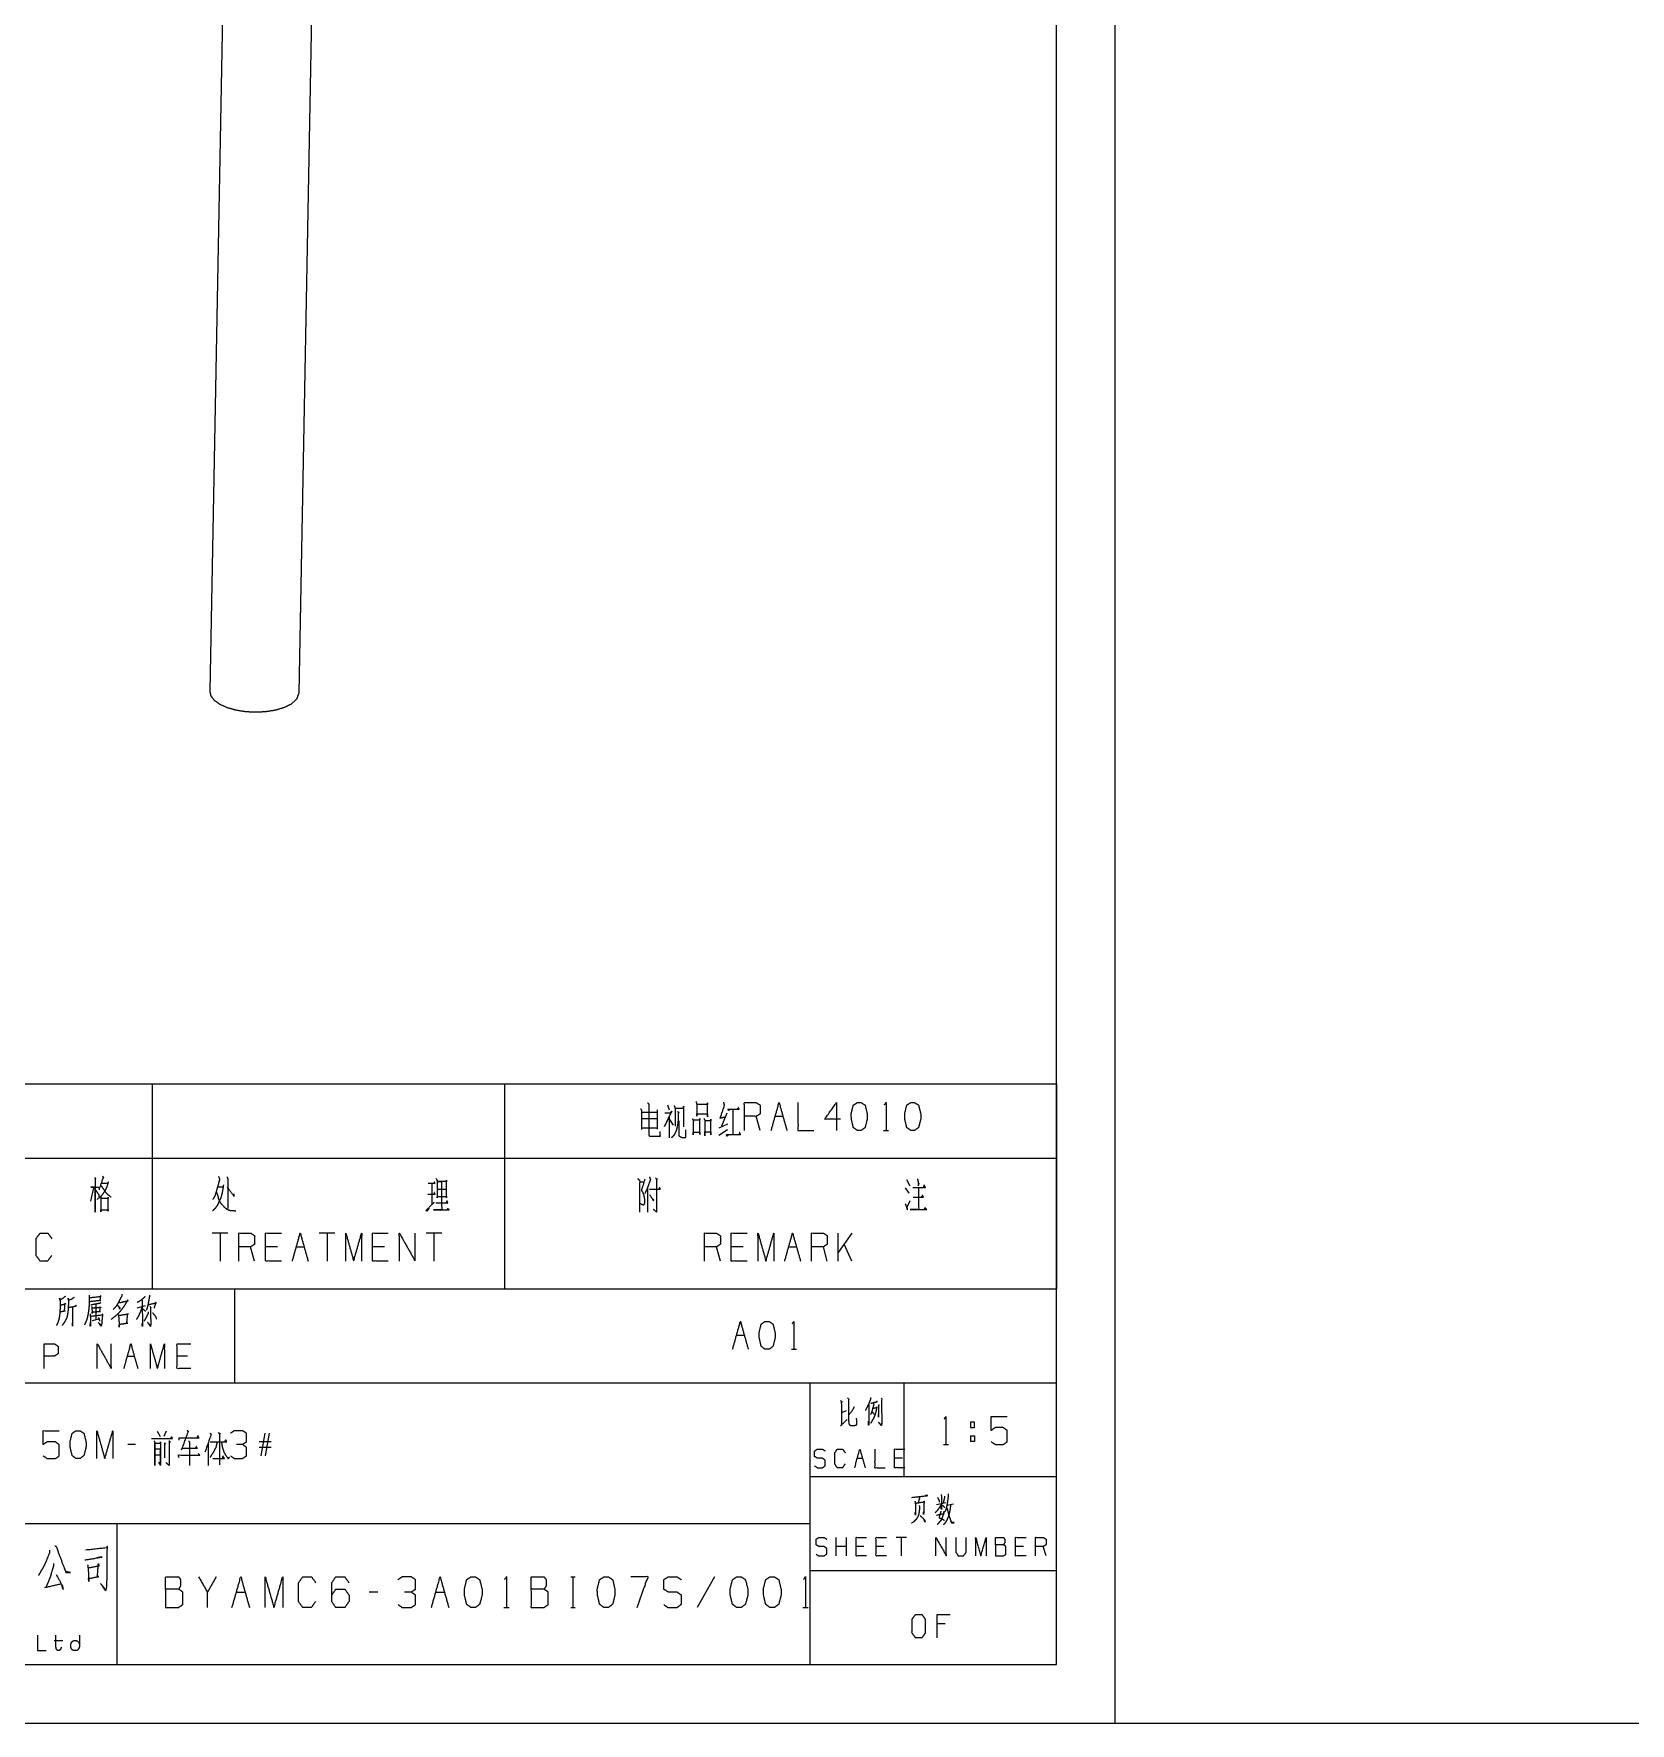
# Model space of a CAD drawing. Header units: millimetres. Extents: x 2210 to 79821, y -19430 to 2344.
# Drawn here: x 10337.3 to 10473.2, y 1492.8 to 1636.7 of the extents above; entities that cross this region are included whole.
import ezdxf

# ---------------------------------------------------------------- set-up
doc = ezdxf.new("R2010")
doc.units = ezdxf.units.MM
doc.layers.add('101', color=7, linetype='Continuous', true_color=0xffffff)

msp = doc.modelspace()

# ---------------------------------------------------------------- linework, layer by layer
msp.add_line((2209.78, 1492.82), (13049.16, 1492.82))
at = {"layer": '101', "color": 133, "linetype": 'Continuous', "lineweight": 18}
for p, q in [((10429.38, 1492.82), (10429.38, 1789.82)), ((10424.38, 1497.82), (10424.38, 1784.82)), ((10244.38, 1529.82), (10424.38, 1529.82)), ((10354.38, 1529.82), (10354.38, 1521.82)), ((10244.38, 1521.82), (10424.38, 1521.82)), ((10403.38, 1521.82), (10403.38, 1497.82)), ((10411.38, 1521.82), (10411.38, 1513.82)), ((10403.38, 1513.82), (10424.38, 1513.82)), ((10294.38, 1509.82), (10403.38, 1509.82)), ((10344.38, 1509.82), (10344.38, 1497.82)), ((10403.38, 1505.82), (10424.38, 1505.82)), ((10034.38, 1497.82), (10424.38, 1497.82)), ((10244.38, 1497.82), (10424.38, 1497.82)), ((10009.38, 1492.82), (10429.38, 1492.82))]:
    msp.add_line(p, q, dxfattribs=at)
at = {"layer": '101', "color": 92, "linetype": 'Continuous', "lineweight": 25}
for p, q in [((10354.66, 1705.23), (10352.29, 1580.69)), ((10359.89, 1580.55), (10362.24, 1704.19))]:
    msp.add_line(p, q, dxfattribs=at)
at = {"layer": '101', "color": 72, "linetype": 'Continuous', "lineweight": 18}
for p, q in [((10322.38, 1547.28), (10347.38, 1547.28)), ((10347.38, 1547.28), (10347.38, 1540.93)), ((10347.38, 1547.28), (10377.38, 1547.28)), ((10377.38, 1547.28), (10377.38, 1540.93)), ((10377.38, 1547.28), (10424.38, 1547.28)), ((10424.38, 1547.28), (10424.38, 1540.93)), ((10391.25, 1545.47), (10391.41, 1545.05)), ((10389.06, 1544.85), (10390.33, 1544.85)), ((10389.06, 1544.32), (10390.33, 1544.32)), ((10390.37, 1545.05), (10390.37, 1543.42)), ((10391.43, 1544.22), (10391.73, 1543.75)), ((10395.66, 1543.52), (10396.39, 1543.85)), ((10396.32, 1544.77), (10395.87, 1543.67)), ((10396.83, 1545.05), (10396.83, 1543)), ((10399.16, 1543.3), (10398.82, 1544.5)), ((10400.43, 1544.5), (10401.1, 1544.5)), ((10389.08, 1543.52), (10390.33, 1543.52)), ((10395.64, 1542.9), (10396.37, 1543.37)), ((10409.66, 1543.3), (10410.08, 1543.3)), ((10322.38, 1540.93), (10347.38, 1540.93)), ((10347.38, 1540.93), (10377.38, 1540.93)), ((10347.38, 1540.93), (10347.38, 1529.82)), ((10377.38, 1540.93), (10424.38, 1540.93)), ((10377.38, 1540.93), (10377.38, 1529.82)), ((10424.38, 1540.93), (10424.38, 1529.82)), ((10342.4, 1538.42), (10342.12, 1537.27)), ((10352.99, 1538.5), (10353.41, 1538.5)), ((10371.2, 1538.77), (10371.2, 1536.95)), ((10371.64, 1538.3), (10372.42, 1538.3)), ((10388.9, 1538.92), (10389.26, 1538.92)), ((10389.56, 1538.42), (10389.56, 1536.35)), ((10390.23, 1539.27), (10390.41, 1539.12)), ((10411.51, 1538.42), (10411.81, 1537.95)), ((10411.6, 1539.12), (10411.9, 1538.57)), ((10353.83, 1534.56), (10352.49, 1534.56)), ((10353.16, 1534.56), (10353.16, 1532.18)), ((10362.94, 1534.56), (10361.6, 1534.56)), ((10362.27, 1534.56), (10362.27, 1532.18)), ((10372.05, 1534.56), (10370.7, 1534.56)), ((10371.37, 1534.56), (10371.37, 1532.18)), ((10406.96, 1534.56), (10405.8, 1532.91)), ((10405.8, 1532.18), (10405.8, 1534.56)), ((10406.96, 1532.18), (10406.29, 1533.61)), ((10356.11, 1532.18), (10355.77, 1533.38)), ((10358.05, 1533.38), (10357.04, 1533.38)), ((10359.66, 1533.38), (10360.33, 1533.38)), ((10367.16, 1533.38), (10366.15, 1533.38)), ((10395.76, 1532.18), (10395.42, 1533.38)), ((10397.7, 1533.38), (10396.69, 1533.38)), ((10401.58, 1533.38), (10402.25, 1533.38)), ((10404.86, 1532.18), (10404.53, 1533.38)), ((10322.38, 1529.82), (10347.38, 1529.82)), ((10347.38, 1529.82), (10377.38, 1529.82)), ((10377.38, 1529.82), (10424.38, 1529.82)), ((10342.6, 1528.49), (10342.59, 1527.19)), ((10346.1, 1528.2), (10346.82, 1528.4)), ((10342.31, 1527.1), (10342.85, 1527.25)), ((10397.14, 1525.86), (10397.81, 1525.86)), ((10345.27, 1524.08), (10345.86, 1524.08)), ((10350.39, 1524.08), (10349.5, 1524.08)), ((10401.81, 1524.66), (10402.24, 1524.66)), ((10406.16, 1519.32), (10406.49, 1519.44)), ((10345.97, 1516.56), (10345.3, 1516.56)), ((10347.82, 1517.68), (10348.07, 1517.23)), ((10348.58, 1517.68), (10348.37, 1517.23)), ((10352.16, 1516.63), (10352.16, 1514.78)), ((10357.51, 1516.78), (10356.5, 1516.78)), ((10357.51, 1516.31), (10356.5, 1516.31)), ((10356.66, 1515.58), (10357, 1517.51)), ((10357.35, 1517.51), (10357.01, 1515.58)), ((10414.76, 1516.56), (10415.18, 1516.56)), ((10417.07, 1517.29), (10417.41, 1517.29)), ((10417.07, 1517.29), (10417.07, 1516.81)), ((10347.91, 1515.06), (10348.08, 1514.78)), ((10351.42, 1515.61), (10351.33, 1515.78)), ((10353.41, 1515.56), (10353.33, 1515.36)), ((10407.42, 1515.38), (10407.87, 1515.38)), ((10411.26, 1515.38), (10410.59, 1515.38)), ((10414.16, 1511.45), (10414.95, 1511.62)), ((10415.07, 1511.39), (10415.61, 1511.51)), ((10405.62, 1507.07), (10405.62, 1508.64)), ((10406.51, 1507.87), (10405.62, 1507.87)), ((10406.51, 1507.07), (10406.51, 1508.64)), ((10407.99, 1507.87), (10407.32, 1507.87)), ((10409.69, 1507.87), (10409.02, 1507.87)), ((10411.61, 1508.64), (10410.72, 1508.64)), ((10411.16, 1508.64), (10411.16, 1507.07)), ((10421.57, 1507.87), (10420.9, 1507.87)), ((10423.49, 1507.07), (10423.26, 1507.87)), ((10352.84, 1505.29), (10352.1, 1503.99)), ((10383.02, 1505.29), (10383.39, 1505.29)), ((10383.21, 1505.29), (10383.21, 1502.67)), ((10395.27, 1505.29), (10393.79, 1502.67)), ((10354.55, 1503.99), (10355.3, 1503.99)), ((10366.61, 1503.99), (10365.87, 1503.99)), ((10371.53, 1503.99), (10372.27, 1503.99)), ((10377.32, 1502.67), (10377.79, 1502.67)), ((10383.02, 1502.67), (10383.39, 1502.67)), ((10402.78, 1502.67), (10403.25, 1502.67)), ((10414.91, 1501.28), (10414.22, 1501.28)), ((10339.04, 1499.87), (10339.77, 1499.87))]:
    msp.add_line(p, q, dxfattribs=at)
at = {"layer": '101', "color": 92, "linetype": 'Continuous', "lineweight": 25}
for points, knots in [([(10352.29, 1580.69), (10352.38, 1580.3), (10352.67, 1579.93), (10353.15, 1579.59), (10353.78, 1579.31), (10354.53, 1579.1), (10355.37, 1578.97), (10356.24, 1578.93), (10357.11, 1578.98), (10357.92, 1579.11), (10358.64, 1579.33), (10359.22, 1579.61)], [0, 0, 0.051748, 0.112891, 0.187969, 0.277258, 0.378523, 0.488074, 0.601407, 0.713699, 0.82019, 0.916679, 1, 1]), ([(10359.22, 1579.61), (10359.71, 1580.05), (10359.89, 1580.55)], [0, 0, 0.559569, 1, 1])]:
    msp.add_open_spline(points, degree=1, knots=knots, dxfattribs=at)
at = {"layer": '101', "color": 72, "linetype": 'Continuous', "lineweight": 18}
for points, knots in [([(10388.97, 1545.15), (10389.04, 1545), (10389.04, 1543.37)], [0, 0, 0.092597, 1, 1]), ([(10389.57, 1545.65), (10389.66, 1545.55), (10389.66, 1542.92), (10389.72, 1542.82), (10389.88, 1542.8), (10390.65, 1542.8), (10390.65, 1543.2)], [0, 0, 0.031698, 0.655157, 0.682037, 0.720284, 0.904996, 1, 1]), ([(10391.83, 1545.42), (10391.9, 1545.25), (10391.9, 1543.65)], [0, 0, 0.105514, 1, 1]), ([(10391.9, 1545.2), (10392.61, 1545.2), (10392.61, 1545.37), (10392.61, 1543.6)], [0, 0, 0.266094, 0.331958, 1, 1]), ([(10393.69, 1545.75), (10393.76, 1545.5), (10393.76, 1544.52), (10393.76, 1544.7), (10394.68, 1544.7), (10394.68, 1544.47), (10394.68, 1545.65), (10394.68, 1545.52), (10393.76, 1545.52)], [0, 0, 0.054432, 0.258706, 0.29537, 0.487932, 0.535072, 0.781249, 0.807438, 1, 1]), ([(10396.03, 1545.7), (10396.09, 1545.42), (10395.73, 1544.35), (10396.23, 1544.47)], [0, 0, 0.145701, 0.734427, 1, 1]), ([(10396.56, 1545.07), (10396.47, 1545), (10396.4, 1545.12), (10397.36, 1545.12), (10397.29, 1545.25), (10397.22, 1545.12)], [0, 0, 0.077218, 0.17288, 0.808676, 0.904338, 1, 1]), ([(10397.81, 1543.3), (10397.81, 1545.67), (10398.82, 1545.67), (10399.16, 1545.45), (10399.16, 1544.72), (10398.82, 1544.5), (10397.81, 1544.5)], [0, 0, 0.400951, 0.571036, 0.639278, 0.761673, 0.829915, 1, 1]), ([(10400.09, 1543.3), (10400.76, 1545.67), (10401.43, 1543.3)], [0, 0, 0.499999, 1, 1]), ([(10402.37, 1545.67), (10402.37, 1543.3), (10403.71, 1543.3)], [0, 0, 0.638733, 1, 1]), ([(10405.99, 1544.25), (10404.64, 1544.25), (10405.65, 1545.67), (10405.65, 1543.3)], [0, 0, 0.245869, 0.565295, 1, 1]), ([(10407.75, 1543.3), (10408.09, 1543.55), (10408.26, 1544.25), (10408.26, 1544.72), (10408.09, 1545.45), (10407.75, 1545.67), (10407.42, 1545.67), (10407.08, 1545.45), (10406.9, 1544.72), (10406.92, 1544.25), (10407.08, 1543.55), (10407.42, 1543.3), (10407.75, 1543.3)], [0, 0, 0.067524, 0.18397, 0.260582, 0.380942, 0.446139, 0.500302, 0.565504, 0.685862, 0.762527, 0.878308, 0.945837, 1, 1]), ([(10409.73, 1545.47), (10409.87, 1545.67), (10409.87, 1543.3)], [0, 0, 0.093495, 1, 1]), ([(10412.3, 1543.3), (10412.64, 1543.55), (10412.82, 1544.25), (10412.82, 1544.72), (10412.64, 1545.45), (10412.3, 1545.67), (10411.97, 1545.67), (10411.63, 1545.45), (10411.46, 1544.72), (10411.47, 1544.25), (10411.63, 1543.55), (10411.97, 1543.3), (10412.3, 1543.3)], [0, 0, 0.067525, 0.183972, 0.260585, 0.380946, 0.446143, 0.500306, 0.565503, 0.685864, 0.76253, 0.878312, 0.945837, 1, 1]), ([(10391.04, 1544.8), (10391.53, 1544.8), (10391.62, 1544.95), (10390.99, 1543.62), (10391.41, 1544.45), (10391.41, 1542.67)], [0, 0, 0.102218, 0.138179, 0.441776, 0.633382, 1, 1]), ([(10392.12, 1544.92), (10392.26, 1544.82), (10392.17, 1544.82), (10392.17, 1544.2), (10392.12, 1543.77), (10392.06, 1543.5), (10391.97, 1543.2), (10391.83, 1542.92), (10391.6, 1542.67)], [0, 0, 0.067741, 0.102315, 0.346795, 0.514328, 0.623882, 0.746214, 0.867178, 1, 1]), ([(10392.22, 1544.12), (10392.22, 1542.85), (10392.35, 1542.77), (10392.51, 1542.7), (10392.81, 1542.7), (10392.81, 1543.35)], [0, 0, 0.500781, 0.55761, 0.626688, 0.744702, 1, 1]), ([(10393.37, 1544.3), (10393.46, 1544.12), (10393.46, 1542.92), (10393.46, 1543.15), (10394, 1543.15), (10394, 1542.95), (10394, 1544.3), (10394, 1544.17), (10393.46, 1544.17)], [0, 0, 0.044639, 0.317869, 0.369099, 0.493859, 0.539397, 0.84678, 0.87524, 1, 1]), ([(10394.36, 1544.32), (10394.43, 1544.17), (10394.43, 1542.85), (10394.43, 1543.17), (10394.94, 1543.17), (10394.94, 1542.92), (10394.94, 1544.25), (10394.94, 1544.12), (10394.45, 1544.12)], [0, 0, 0.036663, 0.329593, 0.401444, 0.514757, 0.570026, 0.862955, 0.89059, 1, 1]), ([(10396.42, 1542.92), (10396.33, 1542.8), (10396.28, 1542.95), (10397.48, 1542.95), (10397.41, 1543.12), (10397.36, 1543)], [0, 0, 0.083253, 0.169787, 0.823494, 0.926146, 1, 1]), ([(10342.47, 1539.27), (10342.58, 1539.17), (10342.53, 1539.25), (10342.53, 1536.35), (10342.53, 1538.47), (10342.17, 1538.47), (10342.83, 1538.47)], [0, 0, 0.023247, 0.037896, 0.500409, 0.839319, 0.895699, 1, 1]), ([(10343.16, 1539.4), (10343.27, 1539.25), (10343.2, 1539.27), (10342.84, 1538.2)], [0, 0, 0.132126, 0.186059, 1, 1]), ([(10353.04, 1539.37), (10353.13, 1539.15), (10353.04, 1538.82), (10353, 1538.65), (10352.93, 1538.42), (10352.86, 1538.17), (10352.79, 1537.95), (10352.74, 1537.75), (10352.65, 1537.6), (10352.54, 1537.42)], [0, 0, 0.116541, 0.278918, 0.364993, 0.478696, 0.603951, 0.71766, 0.817412, 0.901346, 1, 1]), ([(10353.75, 1539.35), (10353.82, 1539.17), (10353.82, 1536.65)], [0, 0, 0.06955, 1, 1]), ([(10389.72, 1539.35), (10389.82, 1539.12), (10389.34, 1537.9)], [0, 0, 0.159107, 1, 1]), ([(10342.56, 1538.25), (10342.86, 1537.77), (10342.86, 1537.85), (10342.83, 1537.65)], [0, 0, 0.668993, 0.75826, 1, 1]), ([(10343.09, 1538.82), (10343.64, 1538.82), (10343.66, 1538.92), (10343.5, 1538.45), (10343.27, 1538), (10343, 1537.67), (10342.69, 1537.42)], [0, 0, 0.220966, 0.26192, 0.463932, 0.667691, 0.836831, 1, 1]), ([(10343.02, 1538.6), (10343.2, 1538.37), (10343.39, 1538.07), (10343.57, 1537.87), (10343.89, 1537.62)], [0, 0, 0.21756, 0.48939, 0.692342, 1, 1]), ([(10353.45, 1538.67), (10353.34, 1537.95), (10353.27, 1537.72), (10353.23, 1537.55), (10353.13, 1537.37), (10353.04, 1537.17), (10352.99, 1537.02), (10352.86, 1536.82), (10352.76, 1536.67), (10352.53, 1536.45)], [0, 0, 0.296653, 0.392139, 0.46442, 0.547269, 0.635793, 0.700209, 0.795421, 0.869798, 1, 1]), ([(10352.86, 1538.02), (10352.93, 1537.85), (10352.99, 1537.65), (10353.02, 1537.47), (10353.2, 1537.12), (10353.29, 1537.02), (10353.53, 1536.77), (10353.67, 1536.65), (10353.85, 1536.55), (10354.1, 1536.47), (10354.33, 1536.47), (10354.51, 1536.45)], [0, 0, 0.075192, 0.15762, 0.228747, 0.384949, 0.438119, 0.578251, 0.653441, 0.734337, 0.837345, 0.928883, 1, 1]), ([(10353.78, 1538.47), (10354.36, 1537.67), (10354.36, 1537.9)], [0, 0, 0.814824, 1, 1]), ([(10370.86, 1537.87), (10371.48, 1537.87), (10371.41, 1538.02), (10371.37, 1537.9)], [0, 0, 0.676561, 0.857934, 1, 1]), ([(10370.88, 1538.8), (10371.48, 1538.8), (10371.41, 1538.9), (10371.37, 1538.77)], [0, 0, 0.704243, 0.847777, 1, 1]), ([(10371.55, 1539.2), (10371.64, 1539.05), (10371.64, 1537.55), (10371.64, 1537.67), (10372.45, 1537.67), (10372.45, 1537.55), (10372.45, 1539.05), (10372.45, 1538.95), (10371.64, 1538.95), (10372.03, 1538.95), (10372.03, 1536.55), (10371.32, 1536.55), (10372.66, 1536.55), (10372.58, 1536.6), (10372.56, 1536.65), (10372.45, 1536.5)], [0, 0, 0.016856, 0.162098, 0.174201, 0.252928, 0.265031, 0.410272, 0.419955, 0.498682, 0.536334, 0.76872, 0.837175, 0.967244, 0.977077, 0.982211, 1, 1]), ([(10388.73, 1539.2), (10388.89, 1539.05), (10388.89, 1536.35)], [0, 0, 0.074914, 1, 1]), ([(10389.33, 1539.15), (10389.04, 1538.2), (10389.15, 1538.02), (10389.22, 1537.85), (10389.29, 1537.5), (10389.29, 1537.07), (10389.22, 1536.92), (10388.97, 1537.05)], [0, 0, 0.379822, 0.458229, 0.530553, 0.667378, 0.830233, 0.893776, 1, 1]), ([(10389.73, 1538.3), (10390.65, 1538.3), (10390.58, 1538.45), (10390.53, 1538.32)], [0, 0, 0.752923, 0.888763, 1, 1]), ([(10390.33, 1539.17), (10390.33, 1536.35), (10390.07, 1536.57)], [0, 0, 0.890401, 1, 1]), ([(10412.64, 1538.42), (10412.64, 1536.57), (10411.93, 1536.57), (10413.33, 1536.57), (10413.19, 1536.72), (10413.1, 1536.57)], [0, 0, 0.426906, 0.590047, 0.912256, 0.959823, 1, 1]), ([(10412.16, 1538.45), (10413.22, 1538.45), (10413.1, 1538.65), (10413.05, 1538.47)], [0, 0, 0.717261, 0.876328, 1, 1]), ([(10412.55, 1539.17), (10412.64, 1538.7), (10412.66, 1538.8), (10412.6, 1538.57)], [0, 0, 0.592181, 0.716658, 1, 1]), ([(10343, 1537.62), (10343, 1536.37), (10343, 1536.55), (10343.64, 1536.55), (10343.64, 1536.42), (10343.64, 1537.62), (10343.64, 1537.5), (10343.07, 1537.5)], [0, 0, 0.306605, 0.34953, 0.505604, 0.536265, 0.830605, 0.861265, 1, 1]), ([(10370.95, 1536.67), (10370.79, 1536.42), (10370.72, 1536.5), (10371.41, 1537.2)], [0, 0, 0.214427, 0.289033, 1, 1]), ([(10371.55, 1537.12), (10372.56, 1537.12), (10372.49, 1537.3), (10372.42, 1537.15)], [0, 0, 0.739673, 0.878255, 1, 1]), ([(10389.75, 1537.82), (10390.07, 1537.3), (10390.09, 1537.4), (10390, 1537.42)], [0, 0, 0.760418, 0.886215, 1, 1]), ([(10411.51, 1537.05), (10411.69, 1536.55), (10411.65, 1536.77), (10411.92, 1537.3)], [0, 0, 0.39393, 0.563113, 1, 1]), ([(10412.18, 1537.62), (10413.06, 1537.62), (10412.98, 1537.77), (10412.89, 1537.65)], [0, 0, 0.729813, 0.873574, 1, 1]), ([(10338.83, 1532.66), (10338.49, 1532.18), (10337.84, 1532.18), (10337.5, 1532.66), (10337.5, 1534.08), (10337.84, 1534.56), (10338.51, 1534.56), (10338.84, 1534.08)], [0, 0, 0.114568, 0.243366, 0.357936, 0.638584, 0.753154, 0.885433, 1, 1]), ([(10354.77, 1532.18), (10354.77, 1534.56), (10355.77, 1534.56), (10356.11, 1534.33), (10356.11, 1533.61), (10355.77, 1533.38), (10354.77, 1533.38)], [0, 0, 0.400951, 0.571036, 0.639278, 0.761673, 0.829915, 1, 1]), ([(10358.39, 1532.18), (10357.04, 1532.18), (10357.04, 1534.56), (10358.39, 1534.56)], [0, 0, 0.26539, 0.73461, 1, 1]), ([(10359.32, 1532.18), (10359.99, 1534.56), (10360.66, 1532.18)], [0, 0, 0.499999, 1, 1]), ([(10363.87, 1532.18), (10363.87, 1534.56), (10364.54, 1532.18), (10365.22, 1534.56), (10365.22, 1532.18)], [0, 0, 0.245192, 0.500001, 0.754808, 1, 1]), ([(10367.49, 1532.18), (10366.15, 1532.18), (10366.15, 1534.56), (10367.49, 1534.56)], [0, 0, 0.26539, 0.73461, 1, 1]), ([(10368.43, 1532.18), (10368.43, 1534.56), (10369.77, 1532.18), (10369.77, 1534.56)], [0, 0, 0.317574, 0.682426, 1, 1]), ([(10394.41, 1532.18), (10394.41, 1534.56), (10395.42, 1534.56), (10395.76, 1534.33), (10395.76, 1533.61), (10395.42, 1533.38), (10394.41, 1533.38)], [0, 0, 0.400952, 0.571031, 0.639278, 0.761674, 0.829922, 1, 1]), ([(10398.03, 1532.18), (10396.69, 1532.18), (10396.69, 1534.56), (10398.03, 1534.56)], [0, 0, 0.26539, 0.73461, 1, 1]), ([(10398.97, 1532.18), (10398.97, 1534.56), (10399.64, 1532.18), (10400.31, 1534.56), (10400.31, 1532.18)], [0, 0, 0.245192, 0.499999, 0.754808, 1, 1]), ([(10403.52, 1532.18), (10403.52, 1534.56), (10404.53, 1534.56), (10404.86, 1534.33), (10404.86, 1533.61), (10404.53, 1533.38), (10403.52, 1533.38)], [0, 0, 0.400951, 0.571036, 0.639278, 0.761673, 0.829915, 1, 1]), ([(10342.01, 1529.28), (10342.03, 1529.08), (10342.03, 1528.73), (10342.01, 1528.4), (10342, 1528.18), (10341.96, 1527.89), (10341.92, 1527.65), (10341.87, 1527.38), (10341.81, 1527.19), (10341.73, 1526.99), (10341.61, 1526.74)], [0, 0, 0.076503, 0.212087, 0.33934, 0.424292, 0.535105, 0.630037, 0.733301, 0.813245, 0.895183, 1, 1]), ([(10344.8, 1529.35), (10344.79, 1529.19), (10344.6, 1528.84), (10344.49, 1528.62), (10344.37, 1528.42), (10344.21, 1528.2), (10344.06, 1528.05)], [0, 0, 0.101774, 0.363754, 0.525154, 0.678922, 0.85608, 1, 1]), ([(10347.16, 1529.26), (10347.15, 1529.15), (10347.07, 1528.69), (10347.01, 1528.38), (10346.9, 1528)], [0, 0, 0.086565, 0.451629, 0.696477, 1, 1]), ([(10340.01, 1529.17), (10339.95, 1529.13), (10339.53, 1528.84), (10339.5, 1529.02), (10339.55, 1528.84), (10339.55, 1528.27), (10339.53, 1527.91), (10339.51, 1527.67), (10339.48, 1527.43), (10339.44, 1527.21), (10339.37, 1526.99), (10339.3, 1526.83), (10339.23, 1526.7)], [0, 0, 0.024363, 0.186803, 0.243942, 0.302154, 0.485024, 0.597668, 0.675195, 0.753199, 0.825098, 0.89819, 0.953346, 1, 1]), ([(10339.58, 1527.85), (10339.61, 1527.87), (10339.97, 1527.94), (10339.92, 1527.91), (10339.97, 1528.6), (10340, 1528.51), (10339.56, 1528.4)], [0, 0, 0.022681, 0.239273, 0.269981, 0.676983, 0.732557, 1, 1]), ([(10340.75, 1529.08), (10340.5, 1528.91), (10340.26, 1528.84), (10340.23, 1529.02), (10340.26, 1528.75), (10340.25, 1528.49), (10340.23, 1528.2), (10340.22, 1527.96), (10340.19, 1527.74), (10340.15, 1527.49), (10340.11, 1527.32), (10340.03, 1527.19), (10339.95, 1527.03), (10339.87, 1526.9), (10339.79, 1526.79), (10339.72, 1526.7)], [0, 0, 0.096319, 0.172937, 0.229415, 0.313416, 0.396985, 0.487495, 0.564125, 0.634336, 0.711437, 0.768975, 0.817388, 0.871906, 0.920319, 0.962889, 1, 1]), ([(10340.25, 1528.22), (10340.95, 1528.36), (10340.9, 1528.38), (10340.83, 1528.33)], [0, 0, 0.834819, 0.895271, 1, 1]), ([(10340.61, 1528.27), (10340.61, 1526.63), (10340.59, 1526.74), (10340.61, 1526.92)], [0, 0, 0.849783, 0.907772, 1, 1]), ([(10342.06, 1529.06), (10343.03, 1529.17), (10342.98, 1529.22), (10342.93, 1528.82), (10343.01, 1528.82), (10342.04, 1528.71)], [0, 0, 0.39108, 0.416924, 0.577585, 0.60892, 1, 1]), ([(10343.01, 1528.62), (10342.96, 1528.58), (10342.57, 1528.51), (10342.35, 1528.47), (10342.15, 1528.42)], [0, 0, 0.07226, 0.516589, 0.766867, 1, 1]), ([(10342.23, 1528.31), (10342.25, 1528.16), (10342.28, 1527.72), (10342.26, 1527.83), (10342.99, 1527.89), (10342.93, 1527.89), (10342.98, 1528.29), (10343.01, 1528.22), (10342.25, 1528.16)], [0, 0, 0.056492, 0.217482, 0.258029, 0.525926, 0.548635, 0.694164, 0.720796, 1, 1]), ([(10344.59, 1528.66), (10344.63, 1528.64), (10345.34, 1528.8), (10345.29, 1528.84), (10345.16, 1528.62), (10345.02, 1528.38), (10344.88, 1528.18), (10344.73, 1527.98), (10344.56, 1527.78), (10344.37, 1527.58), (10344.16, 1527.41), (10344.01, 1527.3), (10343.88, 1527.19)], [0, 0, 0.017093, 0.254607, 0.275864, 0.359629, 0.452278, 0.53264, 0.616084, 0.70281, 0.792986, 0.881828, 0.944963, 1, 1]), ([(10344.41, 1528.42), (10344.45, 1528.4), (10344.62, 1528.2), (10344.63, 1528.09), (10344.57, 1528.25)], [0, 0, 0.066028, 0.519581, 0.712132, 1, 1]), ([(10346.54, 1528.29), (10346.44, 1528), (10346.33, 1527.76), (10346.24, 1527.52), (10346.15, 1527.38), (10346.04, 1527.21)], [0, 0, 0.251918, 0.474135, 0.691326, 0.826694, 1, 1]), ([(10346.76, 1529.17), (10346.72, 1529.08), (10346.52, 1528.91), (10346.3, 1528.75), (10346.12, 1528.66)], [0, 0, 0.111856, 0.433088, 0.752703, 1, 1]), ([(10346.54, 1528.84), (10346.55, 1527.1), (10346.57, 1526.61), (10346.54, 1526.7), (10346.55, 1526.9)], [0, 0, 0.691283, 0.883884, 0.921006, 1, 1]), ([(10346.55, 1528.13), (10346.76, 1527.96), (10346.8, 1527.87)], [0, 0, 0.729109, 1, 1]), ([(10347.05, 1527.85), (10347.04, 1527.74), (10346.86, 1527.34), (10346.69, 1527.07)], [0, 0, 0.129619, 0.632946, 1, 1]), ([(10347.19, 1528.31), (10347.27, 1528.2), (10347.24, 1528.22), (10347.26, 1527.05), (10347.26, 1526.77), (10347.24, 1526.61), (10346.99, 1526.96), (10347.24, 1526.66)], [0, 0, 0.051678, 0.066298, 0.513635, 0.623349, 0.682727, 0.848098, 1, 1]), ([(10347.04, 1528.47), (10347.74, 1528.62), (10347.68, 1528.64), (10347.54, 1528.16)], [0, 0, 0.557066, 0.608364, 1, 1]), ([(10342.1, 1527.67), (10342.12, 1527.47), (10342.14, 1526.96), (10342.12, 1526.63), (10342.1, 1526.72), (10342.14, 1526.94)], [0, 0, 0.147471, 0.523364, 0.768667, 0.835021, 1, 1]), ([(10342.14, 1527.49), (10343.2, 1527.6), (10343.17, 1527.67), (10343.15, 1527.56), (10343.1, 1527.05), (10343.09, 1526.85), (10343.03, 1526.63), (10342.82, 1526.92), (10343.04, 1526.7)], [0, 0, 0.374083, 0.399749, 0.43883, 0.61759, 0.687458, 0.767887, 0.891105, 1, 1]), ([(10342.81, 1527.38), (10342.87, 1527.21), (10342.9, 1527.07)], [0, 0, 0.579215, 1, 1]), ([(10344.49, 1527.63), (10344.52, 1527.56), (10344.56, 1527.01), (10344.57, 1526.94), (10344.57, 1526.55), (10344.56, 1526.72), (10344.56, 1526.79), (10345.32, 1526.9), (10345.23, 1526.9), (10345.3, 1527.72), (10345.34, 1527.67), (10345.29, 1527.65), (10344.54, 1527.52)], [0, 0, 0.018828, 0.160986, 0.178485, 0.280676, 0.326272, 0.343303, 0.542024, 0.566111, 0.777126, 0.791033, 0.804348, 1, 1]), ([(10347.41, 1527.78), (10347.69, 1527.43), (10347.74, 1527.25)], [0, 0, 0.711821, 1, 1]), ([(10396.8, 1524.66), (10397.47, 1527.03), (10398.14, 1524.66)], [0, 0, 0.499999, 1, 1]), ([(10399.91, 1524.66), (10400.24, 1524.91), (10400.42, 1525.61), (10400.42, 1526.08), (10400.24, 1526.81), (10399.91, 1527.03), (10399.57, 1527.03), (10399.24, 1526.81), (10399.06, 1526.08), (10399.08, 1525.61), (10399.24, 1524.91), (10399.57, 1524.66), (10399.91, 1524.66)], [0, 0, 0.067524, 0.183969, 0.260581, 0.380939, 0.446136, 0.500306, 0.565502, 0.68586, 0.762526, 0.878306, 0.94583, 1, 1]), ([(10401.88, 1526.83), (10402.02, 1527.03), (10402.02, 1524.66)], [0, 0, 0.093487, 1, 1]), ([(10338.19, 1523.02), (10338.19, 1525.12), (10339.08, 1525.12), (10339.37, 1524.92), (10339.37, 1524.28), (10339.06, 1524.08), (10338.19, 1524.08)], [0, 0, 0.401145, 0.571312, 0.639588, 0.762043, 0.832818, 1, 1]), ([(10342.71, 1523.02), (10342.71, 1525.12), (10343.9, 1523.02), (10343.9, 1525.12)], [0, 0, 0.317574, 0.682426, 1, 1]), ([(10347.24, 1523.02), (10347.24, 1525.12), (10347.83, 1523.02), (10348.42, 1525.12), (10348.42, 1523.02)], [0, 0, 0.245192, 0.5, 0.754808, 1, 1]), ([(10350.69, 1523.02), (10349.5, 1523.02), (10349.5, 1525.12), (10350.69, 1525.12)], [0, 0, 0.265389, 0.734611, 1, 1]), ([(10406, 1520.29), (10406.15, 1520.17), (10406.06, 1520.21), (10406.09, 1518.22), (10406, 1518.14), (10406.56, 1518.7)], [0, 0, 0.060255, 0.090729, 0.71461, 0.752496, 1, 1]), ([(10406.6, 1520.52), (10406.72, 1520.37), (10406.68, 1520.42), (10406.68, 1519.55), (10406.68, 1518.86), (10406.68, 1518.76), (10406.69, 1518.37), (10406.73, 1518.26), (10406.79, 1518.2), (10406.92, 1518.16), (10407.19, 1518.18), (10407.38, 1518.24), (10407.39, 1518.26), (10407.36, 1518.8)], [0, 0, 0.050887, 0.067371, 0.30486, 0.491459, 0.519732, 0.627242, 0.657953, 0.681265, 0.71898, 0.791172, 0.845841, 0.852765, 1, 1]), ([(10406.68, 1519.05), (10407.1, 1519.59), (10407.17, 1519.77)], [0, 0, 0.77398, 1, 1]), ([(10408.56, 1520.52), (10408.55, 1520.42), (10408.37, 1519.96), (10408.23, 1519.69), (10408.11, 1519.44)], [0, 0, 0.089072, 0.504979, 0.766001, 1, 1]), ([(10408.4, 1519.96), (10408.39, 1518.2), (10408.37, 1518.33), (10408.37, 1518.35), (10408.39, 1518.53)], [0, 0, 0.841012, 0.900786, 0.910681, 1, 1]), ([(10408.81, 1520.04), (10408.83, 1520), (10408.75, 1519.71), (10408.68, 1519.44), (10408.61, 1519.26), (10408.55, 1519.11)], [0, 0, 0.044891, 0.350478, 0.63559, 0.840224, 1, 1]), ([(10408.81, 1519.65), (10409.1, 1519.71), (10409.08, 1519.77), (10409.05, 1519.55), (10408.99, 1519.34), (10408.96, 1519.17), (10408.9, 1519.01), (10408.83, 1518.86), (10408.75, 1518.7), (10408.68, 1518.57), (10408.61, 1518.43), (10408.55, 1518.37)], [0, 0, 0.158182, 0.194476, 0.315843, 0.429568, 0.518472, 0.611327, 0.697145, 0.792857, 0.869066, 0.954883, 1, 1]), ([(10408.58, 1520.11), (10408.61, 1520.08), (10408.64, 1520.08), (10409.15, 1520.21), (10409.1, 1520.21), (10409.03, 1520.17)], [0, 0, 0.049781, 0.090425, 0.822292, 0.883256, 1, 1]), ([(10408.67, 1519.34), (10408.8, 1519.22), (10408.83, 1519.11)], [0, 0, 0.6273, 1, 1]), ([(10409.46, 1520.5), (10409.51, 1520.42), (10409.49, 1520.4), (10409.5, 1518.35), (10409.5, 1518.33), (10409.49, 1518.2), (10409.46, 1518.16), (10409.22, 1518.47), (10409.46, 1518.18), (10409.49, 1518.26)], [0, 0, 0.031372, 0.042462, 0.676473, 0.682877, 0.721567, 0.737252, 0.857566, 0.97283, 1, 1]), ([(10409.24, 1519.94), (10409.27, 1519.9), (10409.24, 1519.88), (10409.24, 1518.88), (10409.22, 1518.99), (10409.24, 1519.11)], [0, 0, 0.038712, 0.066084, 0.824707, 0.904517, 1, 1]), ([(10338.11, 1515.58), (10338.45, 1515.36), (10339.14, 1515.36), (10339.47, 1515.58), (10339.47, 1516.53), (10339.14, 1516.78), (10338.45, 1516.78), (10338.11, 1516.56), (10338.11, 1517.73), (10339.47, 1517.73)], [0, 0, 0.062227, 0.168345, 0.230572, 0.376816, 0.441264, 0.547382, 0.609609, 0.79049, 1, 1]), ([(10341.24, 1515.36), (10341.57, 1515.61), (10341.75, 1516.31), (10341.75, 1516.78), (10341.57, 1517.51), (10341.24, 1517.73), (10340.9, 1517.73), (10340.57, 1517.51), (10340.39, 1516.78), (10340.41, 1516.31), (10340.57, 1515.61), (10340.9, 1515.36), (10341.24, 1515.36)], [0, 0, 0.067524, 0.18397, 0.260583, 0.380942, 0.446139, 0.500306, 0.565503, 0.685863, 0.762528, 0.878309, 0.945833, 1, 1]), ([(10342.68, 1515.36), (10342.68, 1517.73), (10343.35, 1515.36), (10344.03, 1517.73), (10344.03, 1515.36)], [0, 0, 0.245192, 0.5, 0.754808, 1, 1]), ([(10350.36, 1517.78), (10350.45, 1517.66), (10349.85, 1516.06)], [0, 0, 0.082203, 1, 1]), ([(10355.07, 1516.56), (10355.41, 1516.78), (10355.41, 1517.51), (10355.07, 1517.73), (10354.38, 1517.73), (10354.05, 1517.51)], [0, 0, 0.153872, 0.429851, 0.583723, 0.846121, 1, 1]), ([(10414.83, 1518.74), (10414.97, 1518.94), (10414.97, 1516.56)], [0, 0, 0.093487, 1, 1]), ([(10417.07, 1517.99), (10417.07, 1518.46), (10417.41, 1518.46), (10417.41, 1517.99), (10417.07, 1517.99)], [0, 0, 0.292916, 0.5, 0.792916, 1, 1]), ([(10418.83, 1516.79), (10419.17, 1516.56), (10419.86, 1516.56), (10420.19, 1516.79), (10420.19, 1517.74), (10419.86, 1517.99), (10419.17, 1517.99), (10418.83, 1517.76), (10418.83, 1518.94), (10420.19, 1518.94)], [0, 0, 0.062226, 0.168341, 0.230572, 0.376815, 0.441268, 0.547382, 0.609609, 0.790489, 1, 1]), ([(10347.32, 1517.06), (10349.11, 1517.06), (10349.06, 1517.21), (10348.93, 1517.08)], [0, 0, 0.842003, 0.917042, 1, 1]), ([(10347.54, 1516.88), (10347.61, 1516.71), (10347.61, 1514.76), (10347.61, 1516.66), (10348.08, 1516.66), (10348.08, 1516.78), (10348.08, 1514.78), (10348.08, 1516.16), (10347.59, 1516.16), (10347.59, 1515.68), (10348.07, 1515.68)], [0, 0, 0.019945, 0.226007, 0.426786, 0.477218, 0.490427, 0.701773, 0.847074, 0.899373, 0.949568, 1, 1]), ([(10348.42, 1516.71), (10348.51, 1516.63), (10348.44, 1516.66), (10348.44, 1515.41)], [0, 0, 0.080448, 0.1325, 1, 1]), ([(10348.81, 1516.86), (10348.93, 1516.76), (10348.84, 1516.83), (10348.84, 1514.76), (10348.56, 1515.01)], [0, 0, 0.058324, 0.10082, 0.861608, 1, 1]), ([(10349.69, 1516.91), (10349.67, 1517.11), (10351.37, 1517.11), (10351.28, 1517.31), (10351.19, 1517.13)], [0, 0, 0.086833, 0.820653, 0.915215, 1, 1]), ([(10349.92, 1516.23), (10351.23, 1516.23), (10351.14, 1516.38), (10351.05, 1516.23)], [0, 0, 0.789753, 0.89488, 1, 1]), ([(10350.47, 1516.88), (10350.56, 1516.76), (10350.56, 1514.78)], [0, 0, 0.071939, 1, 1]), ([(10352.3, 1517.53), (10352.41, 1517.43), (10351.88, 1515.91)], [0, 0, 0.082808, 1, 1]), ([(10352.32, 1516.78), (10353.73, 1516.78), (10353.66, 1516.96), (10353.56, 1516.83)], [0, 0, 0.800375, 0.907209, 1, 1]), ([(10352.9, 1516.73), (10352.81, 1516.31), (10352.58, 1515.88), (10352.32, 1515.46)], [0, 0, 0.306098, 0.646781, 1, 1]), ([(10352.99, 1517.58), (10353.2, 1517.48), (10353.11, 1517.46), (10353.11, 1514.83)], [0, 0, 0.079453, 0.110576, 1, 1]), ([(10353.29, 1516.76), (10353.36, 1516.31), (10353.5, 1515.88), (10353.75, 1515.48), (10353.91, 1515.43), (10353.96, 1515.46), (10353.82, 1515.31)], [0, 0, 0.252324, 0.500432, 0.760971, 0.853341, 0.885811, 1, 1]), ([(10354.07, 1515.58), (10354.38, 1515.36), (10355.07, 1515.36), (10355.41, 1515.58), (10355.41, 1516.31), (10355.07, 1516.56), (10354.56, 1516.56)], [0, 0, 0.124124, 0.343692, 0.472448, 0.70338, 0.836733, 1, 1]), ([(10417.41, 1517.29), (10417.41, 1516.81), (10417.07, 1516.81)], [0, 0, 0.585831, 1, 1]), ([(10349.67, 1515.46), (10349.6, 1515.66), (10351.44, 1515.66), (10351.33, 1515.71)], [0, 0, 0.097866, 0.945905, 1, 1]), ([(10352.55, 1515.36), (10353.54, 1515.36), (10353.41, 1515.58)], [0, 0, 0.794019, 1, 1]), ([(10403.79, 1514.73), (10404.02, 1514.58), (10404.47, 1514.58), (10404.69, 1514.75), (10404.69, 1515.21), (10404.47, 1515.38), (10404.03, 1515.38), (10403.79, 1515.53), (10403.79, 1516.01), (10404.03, 1516.16), (10404.47, 1516.16), (10404.69, 1516.01)], [0, 0, 0.068029, 0.184052, 0.254519, 0.372336, 0.442804, 0.555843, 0.62637, 0.748396, 0.818923, 0.931962, 1, 1]), ([(10406.38, 1514.9), (10406.16, 1514.58), (10405.72, 1514.58), (10405.5, 1514.9), (10405.5, 1515.84), (10405.72, 1516.16), (10406.17, 1516.16), (10406.39, 1515.84)], [0, 0, 0.114571, 0.243364, 0.357935, 0.638587, 0.753157, 0.885429, 1, 1]), ([(10407.2, 1514.58), (10407.64, 1516.16), (10408.09, 1514.58)], [0, 0, 0.499998, 1, 1]), ([(10408.9, 1516.16), (10408.9, 1514.58), (10409.79, 1514.58)], [0, 0, 0.638737, 1, 1]), ([(10411.48, 1514.58), (10410.59, 1514.58), (10410.59, 1516.16), (10411.48, 1516.16)], [0, 0, 0.265388, 0.734612, 1, 1]), ([(10412.07, 1512.05), (10413.42, 1512.2), (10413.36, 1512.22), (10413.21, 1512.2)], [0, 0, 0.865805, 0.905503, 1, 1]), ([(10412.68, 1512.11), (10412.71, 1511.99), (10412.61, 1511.6)], [0, 0, 0.238945, 1, 1]), ([(10414.25, 1512.03), (10414.38, 1511.8), (10414.41, 1511.66)], [0, 0, 0.640218, 1, 1]), ([(10414.56, 1512.3), (10414.59, 1512.15), (10414.59, 1511.02), (10414.56, 1511.16), (10414.59, 1511.29)], [0, 0, 0.094654, 0.823642, 0.918295, 1, 1]), ([(10414.85, 1512.15), (10414.85, 1512.05), (10414.73, 1511.57)], [0, 0, 0.174306, 1, 1]), ([(10415.16, 1512.34), (10415.16, 1512.22), (10415.14, 1511.99), (10415.1, 1511.7), (10415.05, 1511.39), (10415, 1511.14), (10414.92, 1510.91), (10414.91, 1510.85)], [0, 0, 0.081859, 0.232245, 0.425429, 0.632112, 0.800316, 0.957949, 1, 1]), ([(10412.7, 1511.35), (10412.73, 1511.22), (10412.71, 1511.18), (10412.7, 1510.89), (10412.65, 1510.64), (10412.61, 1510.5), (10412.54, 1510.35), (10412.45, 1510.21), (10412.3, 1510.04), (10412.16, 1509.92), (10412.04, 1509.86)], [0, 0, 0.073225, 0.098424, 0.26494, 0.409696, 0.496582, 0.589746, 0.686975, 0.813798, 0.923947, 1, 1]), ([(10412.33, 1511.72), (10412.36, 1511.55), (10412.38, 1511.12), (10412.38, 1510.54), (10412.36, 1510.62), (10412.36, 1510.77)], [0, 0, 0.119124, 0.427226, 0.837796, 0.897358, 1, 1]), ([(10412.36, 1511.55), (10413.15, 1511.68), (10413.11, 1511.72), (10413.09, 1511.37), (10413.09, 1511), (10413.08, 1510.77), (10413.06, 1510.58), (10413.05, 1510.66), (10413.08, 1510.85)], [0, 0, 0.351984, 0.378534, 0.533493, 0.697426, 0.797814, 0.880033, 0.917028, 1, 1]), ([(10414.57, 1511.47), (10414.44, 1511.24), (10414.31, 1511.04), (10414.18, 1510.87), (10414.04, 1510.73)], [0, 0, 0.287233, 0.555137, 0.786183, 1, 1]), ([(10414.16, 1510.54), (10414.79, 1510.68), (10414.81, 1510.87), (10414.81, 1510.79), (10414.73, 1510.54), (10414.63, 1510.27), (10414.53, 1510.06), (10414.41, 1509.94), (10414.31, 1509.82), (10414.23, 1509.75)], [0, 0, 0.304469, 0.392577, 0.431617, 0.55371, 0.68947, 0.798366, 0.878841, 0.95475, 1, 1]), ([(10414.54, 1510.89), (10414.38, 1510.31), (10414.48, 1510.27), (10414.6, 1510.23), (10414.72, 1510.17), (10414.86, 1510.08)], [0, 0, 0.529111, 0.626299, 0.735529, 0.852099, 1, 1]), ([(10414.59, 1511.43), (10414.76, 1511.31), (10414.85, 1511.2)], [0, 0, 0.613114, 1, 1]), ([(10415.36, 1511.39), (10415.32, 1511.04), (10415.27, 1510.79), (10415.23, 1510.58), (10415.17, 1510.4), (10415.05, 1510.15), (10414.95, 1509.96), (10414.83, 1509.79), (10414.75, 1509.71)], [0, 0, 0.194372, 0.332632, 0.448613, 0.555646, 0.70616, 0.822691, 0.933849, 1, 1]), ([(10415.04, 1511.12), (10415.07, 1511.08), (10415.22, 1510.5), (10415.32, 1510.23), (10415.42, 1509.94), (10415.45, 1509.88), (10415.67, 1509.9), (10415.45, 1509.92), (10415.38, 1510.04)], [0, 0, 0.026719, 0.341744, 0.493482, 0.655463, 0.691641, 0.807838, 0.924035, 1, 1]), ([(10412.77, 1510.5), (10412.98, 1510.31), (10413.09, 1510.19), (10413.15, 1510.11), (10413.2, 1509.94), (10413.11, 1510.15)], [0, 0, 0.292982, 0.473564, 0.580848, 0.762106, 1, 1]), ([(10339.09, 1507.93), (10339.21, 1507.86), (10340.04, 1505.65), (10340.43, 1505.65), (10340.07, 1505.72), (10339.92, 1505.96)], [0, 0, 0.039541, 0.705114, 0.815247, 0.920312, 1, 1]), ([(10341.72, 1507.59), (10343.6, 1507.79), (10343.55, 1507.9), (10343.53, 1507.38), (10343.53, 1505.45), (10343.5, 1504.69), (10343.48, 1504.34), (10343.43, 1504.17), (10343.41, 1504.1), (10342.99, 1504.72), (10343.41, 1504.21)], [0, 0, 0.261649, 0.277493, 0.349233, 0.616764, 0.72192, 0.769813, 0.794637, 0.804771, 0.908172, 1, 1]), ([(10403.91, 1507.22), (10404.14, 1507.07), (10404.59, 1507.07), (10404.82, 1507.24), (10404.82, 1507.7), (10404.59, 1507.87), (10404.15, 1507.87), (10403.91, 1508.01), (10403.91, 1508.49), (10404.15, 1508.64), (10404.59, 1508.64), (10404.82, 1508.49)], [0, 0, 0.068036, 0.184055, 0.25452, 0.372334, 0.442799, 0.555845, 0.626371, 0.748393, 0.818918, 0.931964, 1, 1]), ([(10408.21, 1507.07), (10407.32, 1507.07), (10407.32, 1508.64), (10408.21, 1508.64)], [0, 0, 0.265394, 0.734606, 1, 1]), ([(10409.91, 1507.07), (10409.02, 1507.07), (10409.02, 1508.64), (10409.91, 1508.64)], [0, 0, 0.265394, 0.734606, 1, 1]), ([(10414.11, 1507.07), (10414.11, 1508.64), (10415, 1507.07), (10415, 1508.64)], [0, 0, 0.317573, 0.682427, 1, 1]), ([(10415.81, 1508.64), (10415.81, 1507.39), (10416.02, 1507.07), (10416.46, 1507.07), (10416.7, 1507.39), (10416.7, 1508.64)], [0, 0, 0.337149, 0.438598, 0.557784, 0.662851, 1, 1]), ([(10417.5, 1507.07), (10417.5, 1508.64), (10417.95, 1507.07), (10418.39, 1508.64), (10418.39, 1507.07)], [0, 0, 0.245192, 0.5, 0.754808, 1, 1]), ([(10419.2, 1508.01), (10419.2, 1508.64), (10419.87, 1508.64), (10419.97, 1508.49), (10419.97, 1508.18), (10419.87, 1508.01), (10419.2, 1508.01), (10419.2, 1507.07), (10419.86, 1507.07), (10420.08, 1507.22), (10420.08, 1507.87), (10419.87, 1508.01)], [0, 0, 0.115916, 0.238849, 0.272472, 0.33043, 0.366587, 0.48952, 0.663395, 0.784172, 0.83349, 0.952457, 1, 1]), ([(10421.79, 1507.07), (10420.9, 1507.07), (10420.9, 1508.64), (10421.79, 1508.64)], [0, 0, 0.265394, 0.734606, 1, 1]), ([(10422.6, 1507.07), (10422.6, 1508.64), (10423.26, 1508.64), (10423.49, 1508.49), (10423.49, 1508.01), (10423.26, 1507.87), (10422.6, 1507.87)], [0, 0, 0.400946, 0.571033, 0.639276, 0.76167, 0.829914, 1, 1]), ([(10338.65, 1507.55), (10338.63, 1507.31), (10338.36, 1506.62), (10338.11, 1506.1), (10337.87, 1505.69), (10337.7, 1505.41)], [0, 0, 0.102841, 0.416511, 0.658903, 0.86249, 1, 1]), ([(10338.99, 1506.41), (10338.99, 1506.21), (10338.77, 1505.52), (10338.8, 1505.55), (10338.58, 1504.96), (10338.33, 1504.38), (10338.24, 1504.38), (10339.6, 1504.69)], [0, 0, 0.05545, 0.249412, 0.26073, 0.428483, 0.598637, 0.624772, 1, 1]), ([(10341.65, 1506.72), (10343.11, 1506.97), (10342.97, 1506.97), (10342.7, 1506.9)], [0, 0, 0.777945, 0.854701, 1, 1]), ([(10341.89, 1506.31), (10341.94, 1505.9), (10341.99, 1504.9), (10341.97, 1505.14), (10342.84, 1505.31), (10342.72, 1505.31), (10342.8, 1506.38), (10342.87, 1506.21), (10341.97, 1506.03)], [0, 0, 0.08584, 0.292105, 0.342087, 0.526357, 0.55147, 0.772215, 0.810799, 1, 1]), ([(10339.21, 1505.48), (10339.75, 1504.52), (10339.8, 1504.21), (10339.7, 1504.58)], [0, 0, 0.610117, 0.783655, 1, 1]), ([(10348.53, 1504.24), (10348.53, 1505.29), (10349.64, 1505.29), (10349.81, 1505.04), (10349.81, 1504.52), (10349.64, 1504.24), (10348.53, 1504.24), (10348.53, 1502.67), (10349.62, 1502.67), (10349.99, 1502.92), (10349.99, 1503.99), (10349.64, 1504.24)], [0, 0, 0.115917, 0.238847, 0.272469, 0.330428, 0.366584, 0.489513, 0.663389, 0.784162, 0.833485, 0.952453, 1, 1]), ([(10352.1, 1502.67), (10352.1, 1503.99), (10351.36, 1505.29)], [0, 0, 0.469959, 1, 1]), ([(10357.01, 1502.67), (10357.01, 1505.29), (10357.75, 1502.67), (10358.5, 1505.29), (10358.5, 1502.67)], [0, 0, 0.245192, 0.5, 0.754808, 1, 1]), ([(10361.3, 1503.19), (10360.93, 1502.67), (10360.21, 1502.67), (10359.84, 1503.19), (10359.84, 1504.77), (10360.21, 1505.29), (10360.95, 1505.29), (10361.32, 1504.77)], [0, 0, 0.114569, 0.243366, 0.357935, 0.638584, 0.753153, 0.885431, 1, 1]), ([(10362.67, 1503.72), (10363.02, 1504.24), (10363.78, 1504.24), (10364.15, 1503.72), (10364.15, 1503.19), (10363.78, 1502.67), (10363.02, 1502.67), (10362.67, 1503.19), (10362.67, 1504.77), (10363.02, 1505.29), (10363.78, 1505.29), (10364.15, 1504.77)], [0, 0, 0.076963, 0.169761, 0.248073, 0.312018, 0.390331, 0.483128, 0.560091, 0.751927, 0.82889, 0.921688, 1, 1]), ([(10369.44, 1503.99), (10369.81, 1504.24), (10369.81, 1505.04), (10369.44, 1505.29), (10368.68, 1505.29), (10368.31, 1505.04)], [0, 0, 0.153874, 0.429854, 0.583729, 0.846126, 1, 1]), ([(10374.9, 1502.67), (10375.27, 1502.95), (10375.47, 1503.72), (10375.47, 1504.24), (10375.27, 1505.04), (10374.9, 1505.29), (10374.53, 1505.29), (10374.16, 1505.04), (10373.97, 1504.24), (10373.98, 1503.72), (10374.16, 1502.95), (10374.53, 1502.67), (10374.9, 1502.67)], [0, 0, 0.06753, 0.183974, 0.260586, 0.380945, 0.446147, 0.500311, 0.565508, 0.685867, 0.762531, 0.878311, 0.945836, 1, 1]), ([(10377.4, 1505.07), (10377.56, 1505.29), (10377.56, 1502.67)], [0, 0, 0.093489, 1, 1]), ([(10379.64, 1504.24), (10379.64, 1505.29), (10380.75, 1505.29), (10380.93, 1505.04), (10380.93, 1504.52), (10380.75, 1504.24), (10379.64, 1504.24), (10379.64, 1502.67), (10380.74, 1502.67), (10381.11, 1502.92), (10381.11, 1503.99), (10380.75, 1504.24)], [0, 0, 0.115917, 0.238847, 0.272469, 0.330428, 0.366584, 0.489513, 0.663389, 0.784162, 0.833485, 0.952453, 1, 1]), ([(10386.22, 1502.67), (10386.59, 1502.95), (10386.78, 1503.72), (10386.78, 1504.24), (10386.59, 1505.04), (10386.22, 1505.29), (10385.85, 1505.29), (10385.48, 1505.04), (10385.28, 1504.24), (10385.3, 1503.72), (10385.48, 1502.95), (10385.85, 1502.67), (10386.22, 1502.67)], [0, 0, 0.067525, 0.183969, 0.260581, 0.380939, 0.446136, 0.500306, 0.565503, 0.685861, 0.762526, 0.878305, 0.94583, 1, 1]), ([(10388.67, 1502.67), (10389.61, 1505.29), (10388.13, 1505.29)], [0, 0, 0.652472, 1, 1]), ([(10390.94, 1502.92), (10391.31, 1502.67), (10392.07, 1502.67), (10392.44, 1502.95), (10392.44, 1503.72), (10392.07, 1503.99), (10391.33, 1503.99), (10390.94, 1504.24), (10390.94, 1505.04), (10391.33, 1505.29), (10392.07, 1505.29), (10392.44, 1505.04)], [0, 0, 0.068036, 0.184054, 0.254519, 0.372335, 0.4428, 0.555843, 0.62637, 0.748394, 0.818921, 0.931964, 1, 1]), ([(10397.53, 1502.67), (10397.9, 1502.95), (10398.1, 1503.72), (10398.1, 1504.24), (10397.9, 1505.04), (10397.53, 1505.29), (10397.16, 1505.29), (10396.79, 1505.04), (10396.6, 1504.24), (10396.61, 1503.72), (10396.79, 1502.95), (10397.16, 1502.67), (10397.53, 1502.67)], [0, 0, 0.067525, 0.18397, 0.260581, 0.38094, 0.446137, 0.500301, 0.565503, 0.685862, 0.762526, 0.878306, 0.945836, 1, 1]), ([(10400.36, 1502.67), (10400.73, 1502.95), (10400.93, 1503.72), (10400.93, 1504.24), (10400.73, 1505.04), (10400.36, 1505.29), (10399.99, 1505.29), (10399.62, 1505.04), (10399.42, 1504.24), (10399.44, 1503.72), (10399.62, 1502.95), (10399.99, 1502.67), (10400.36, 1502.67)], [0, 0, 0.067525, 0.183971, 0.260584, 0.380944, 0.446141, 0.500306, 0.565504, 0.685864, 0.762529, 0.87831, 0.945835, 1, 1]), ([(10402.86, 1505.07), (10403.01, 1505.29), (10403.01, 1502.67)], [0, 0, 0.093489, 1, 1]), ([(10368.33, 1502.92), (10368.68, 1502.67), (10369.44, 1502.67), (10369.81, 1502.92), (10369.81, 1503.72), (10369.44, 1503.99), (10368.87, 1503.99)], [0, 0, 0.12412, 0.343687, 0.472445, 0.703378, 0.836732, 1, 1]), ([(10412.38, 1500.1), (10412.93, 1500.1), (10413.21, 1500.5), (10413.21, 1501.68), (10412.93, 1502.07), (10412.38, 1502.07), (10412.08, 1501.68), (10412.08, 1500.5), (10412.38, 1500.1)], [0, 0, 0.102683, 0.191619, 0.409477, 0.498413, 0.601096, 0.691619, 0.909477, 1, 1]), ([(10414.22, 1500.1), (10414.22, 1502.07), (10415.33, 1502.07)], [0, 0, 0.638735, 1, 1]), ([(10337.63, 1500.31), (10337.63, 1499), (10338.37, 1499)], [0, 0, 0.638728, 1, 1]), ([(10339.64, 1499.31), (10339.59, 1499.12), (10339.48, 1499.01), (10339.34, 1499.01), (10339.23, 1499.12), (10339.19, 1499.31), (10339.19, 1500.32)], [0, 0, 0.107406, 0.190396, 0.26402, 0.350759, 0.456999, 1, 1]), ([(10341.19, 1500.31), (10341.19, 1499.34), (10341.13, 1499.16), (10341.02, 1499.04), (10340.88, 1499), (10340.76, 1499), (10340.62, 1499.04), (10340.51, 1499.16), (10340.45, 1499.34), (10340.45, 1499.53), (10340.51, 1499.7), (10340.62, 1499.82), (10340.76, 1499.87), (10340.88, 1499.87), (10341.02, 1499.82), (10341.13, 1499.7), (10341.19, 1499.53)], [0, 0, 0.286727, 0.342739, 0.39146, 0.433824, 0.471471, 0.513835, 0.562557, 0.618569, 0.675914, 0.728048, 0.77677, 0.819134, 0.856781, 0.899145, 0.947866, 1, 1])]:
    msp.add_open_spline(points, degree=1, knots=knots, dxfattribs=at)
for points in [[(10401.24, 1532.18), (10401.91, 1534.56), (10402.59, 1532.18)], [(10344.98, 1523.02), (10345.57, 1525.12), (10346.16, 1523.02)], [(10354.18, 1502.67), (10354.93, 1505.29), (10355.67, 1502.67)], [(10371.16, 1502.67), (10371.9, 1505.29), (10372.64, 1502.67)]]:
    msp.add_open_spline(points, degree=1, dxfattribs=at)

doc.saveas('drawing.dxf')
